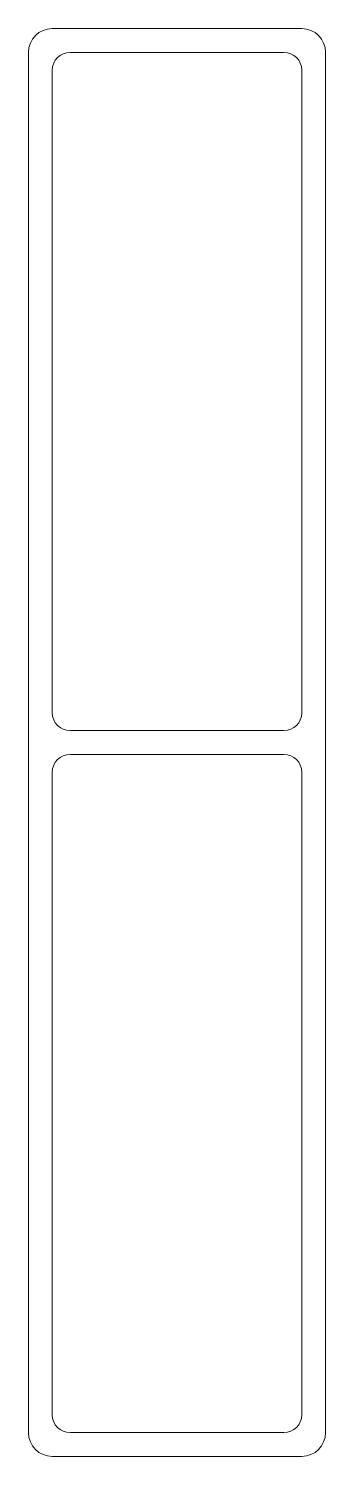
# Model space of a CAD drawing. Header units: metres. Extents: x -13 to 13, y -120 to 0.
import ezdxf

# ---------------------------------------------------------------- set-up
doc = ezdxf.new("R2010")
doc.units = ezdxf.units.M
doc.layers.add('A-DETL-GENF', color=92, linetype='Continuous', lineweight=18)

# ---------------------------------------------------------------- blocks, each defined once
blk = doc.blocks.new('20 carrosserieprofiel - 25x120-4379262-00_0 Basismaterialen')
at = {"layer": 'A-DETL-GENF'}
for p, q in [((10.5, 0), (-10.5, 0)), ((-12.5, -2), (-12.5, -118)), ((-9, -2), (9, -2)), ((12.5, -118), (12.5, -2)), ((-10.5, -57.5), (-10.5, -3.5)), ((10.5, -3.5), (10.5, -57.5)), ((9, -59), (-9, -59)), ((-9, -61), (9, -61)), ((-10.5, -116.5), (-10.5, -62.5)), ((10.5, -62.5), (10.5, -116.5)), ((9, -118), (-9, -118)), ((-10.5, -120), (10.5, -120))]:
    blk.add_line(p, q, dxfattribs=at)
for centre, radius, start, end in [((10.5, -2), 2, 360, 90), ((-10.5, -2), 2, 90, 180), ((-9, -3.5), 1.5, 90, 180), ((9, -3.5), 1.5, 0, 90), ((-9, -57.5), 1.5, 180, 270), ((9, -57.5), 1.5, 270, 0), ((-9, -62.5), 1.5, 90, 180), ((9, -62.5), 1.5, 360, 90), ((-9, -116.5), 1.5, 180, 270), ((9, -116.5), 1.5, 270, 0), ((-10.5, -118), 2, 180, 270), ((10.5, -118), 2, 270, 360)]:
    blk.add_arc(centre, radius, start, end, dxfattribs=at)

msp = doc.modelspace()

# ---------------------------------------------------------------- block references
msp.add_blockref('20 carrosserieprofiel - 25x120-4379262-00_0 Basismaterialen', (0, 0))

doc.saveas('drawing.dxf')
